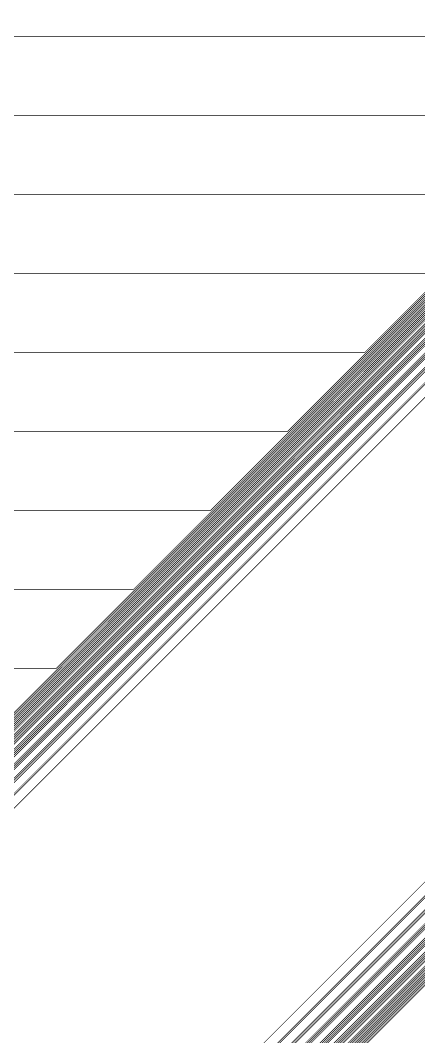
# Model space of a CAD drawing. Header units: inches. Extents: x 0 to 565, y 0 to 565.
# Drawn here: x 200.1 to 231.7, y 203.3 to 283.8 of the extents above; entities that cross this region are included whole.
import ezdxf

# ---------------------------------------------------------------- set-up
doc = ezdxf.new("R2010")
doc.units = ezdxf.units.IN

msp = doc.modelspace()

# ---------------------------------------------------------------- linework, layer by layer
at = {"const_width": 0.05}
for points in [[(202.989, 232.5), (253.667, 283.178)], [(209.089, 238.75), (253.617, 283.278)], [(215.189, 245), (253.567, 283.378)], [(221.289, 251.25), (253.517, 283.478)], [(227.389, 257.5), (253.639, 283.75)], [(6.639, 282.5), (251.789, 282.5)], [(172.489, 201.25), (253.594, 282.356)], [(178.589, 207.5), (253.867, 282.778)], [(184.689, 213.75), (253.817, 282.878)], [(190.789, 220), (253.767, 282.978)], [(196.889, 226.25), (253.717, 283.078)], [(135.883, 163.75), (253.889, 281.756)], [(141.989, 170), (253.844, 281.856)], [(148.089, 176.25), (253.794, 281.956)], [(154.189, 182.5), (253.744, 282.056)], [(160.289, 188.75), (253.694, 282.156)], [(166.389, 195), (253.644, 282.256)], [(99.389, 126.25), (253.872, 280.733)], [(105.489, 132.5), (253.822, 280.833)], [(111.589, 138.75), (253.772, 280.933)], [(117.689, 145), (253.722, 281.033)], [(123.789, 151.25), (253.672, 281.133)], [(129.889, 157.5), (253.622, 281.233)], [(81.339, 107.5), (253.75, 279.911)], [(87.439, 113.75), (253.7, 280.011)], [(93.539, 120), (253.65, 280.111)], [(69.139, 95), (253.85, 279.711)], [(75.239, 101.25), (253.8, 279.811)], [(45.15, 70), (253.889, 278.739)], [(51.239, 76.25), (253.828, 278.839)], [(57.339, 82.5), (253.778, 278.939)], [(63.439, 88.75), (253.728, 279.039)], [(27.422, 51.25), (253.889, 277.717)], [(33.489, 57.5), (253.806, 277.817)], [(39.589, 63.75), (253.756, 277.917)], [(15.939, 38.75), (253.883, 276.694)], [(22.039, 45), (253.833, 276.794)], [(14.289, 276.25), (245.689, 276.25)], [(10.717, 32.5), (253.889, 275.672)], [(7.389, 270), (239.589, 270)], [(14.089, 263.75), (233.489, 263.75)], [(7.389, 257.5), (227.389, 257.5)], [(32.5, 15.95), (271.55, 255)], [(38.75, 21.1), (272.65, 255)], [(45, 27.2), (272.75, 254.95)], [(51.25, 32.5), (273.75, 255)], [(57.5, 38.6), (273.85, 254.95)], [(70, 50.15), (274.85, 255)], [(76.25, 56.25), (274.95, 254.95)], [(95, 74), (276, 255)], [(101.25, 80.1), (276.1, 254.95)], [(126.25, 104.15), (277.1, 255)], [(132.5, 110.25), (277.2, 254.95)], [(163.75, 140.55), (278.2, 255)], [(170, 146.65), (278.3, 254.95)], [(207.5, 183.2), (279.3, 255)], [(213.75, 189.3), (279.4, 254.95)], [(63.75, 44.7), (273.95, 254.9)], [(82.5, 62.35), (275.05, 254.9)], [(88.75, 68.45), (275.15, 254.85)], [(107.5, 86.2), (276.2, 254.9)], [(113.75, 92.3), (276.3, 254.85)], [(120, 98.4), (276.4, 254.8)], [(138.75, 116.35), (277.3, 254.9)], [(145, 122.45), (277.4, 254.85)], [(151.25, 128.55), (277.5, 254.8)], [(157.5, 134.65), (277.6, 254.75)], [(176.25, 152.75), (278.4, 254.9)], [(182.5, 158.85), (278.5, 254.85)], [(188.75, 164.95), (278.6, 254.8)], [(195, 171.05), (278.7, 254.75)], [(201.25, 177.15), (278.8, 254.7)], [(220, 195.4), (279.5, 254.9)], [(226.25, 201.5), (279.6, 254.85)], [(14.039, 251.25), (221.289, 251.25)], [(7.089, 245), (215.189, 245)], [(14.139, 238.75), (209.089, 238.75)], [(7.639, 232.5), (202.989, 232.5)]]:
    msp.add_lwpolyline(points, dxfattribs=at)
at = {"const_width": 0.025}
for points in [[(227.376, 257.5, 1), (227.401, 257.5, 1)], [(227.376, 257.5, 1), (227.401, 257.5, 1)], [(221.276, 251.25, 1), (221.301, 251.25, 1)], [(221.276, 251.25, 1), (221.301, 251.25, 1)], [(215.176, 245, 1), (215.201, 245, 1)], [(215.176, 245, 1), (215.201, 245, 1)], [(209.076, 238.75, 1), (209.101, 238.75, 1)], [(209.076, 238.75, 1), (209.101, 238.75, 1)], [(202.976, 232.5, 1), (203.001, 232.5, 1)], [(202.976, 232.5, 1), (203.001, 232.5, 1)]]:
    msp.add_lwpolyline(points, format="xyb", close=True, dxfattribs=at)

doc.saveas('drawing.dxf')
